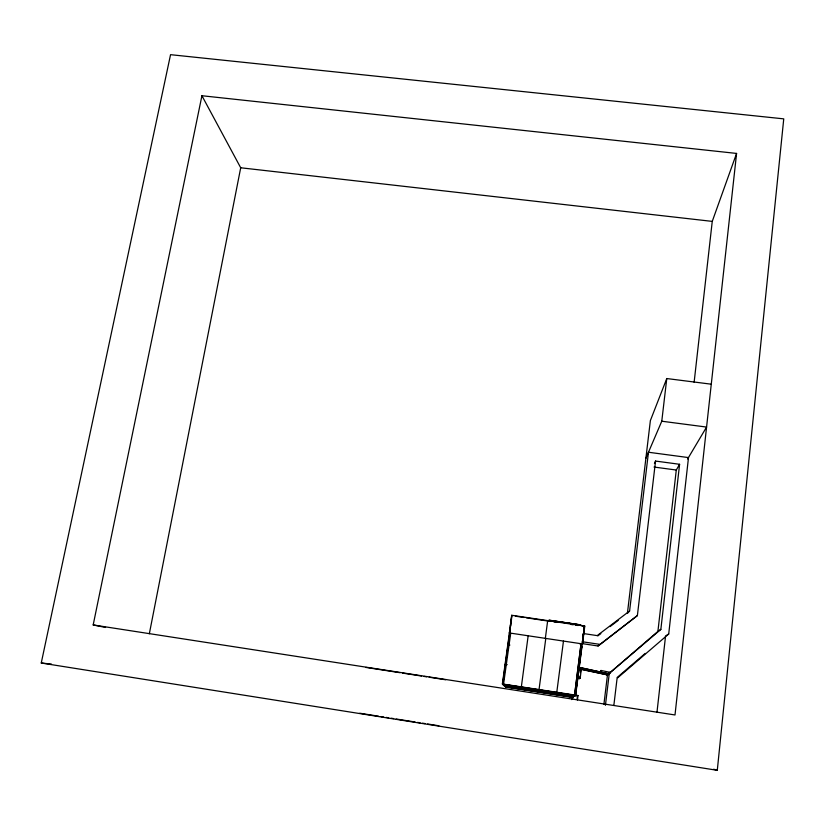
<?xml version="1.0" encoding="UTF-8"?>
<svg xmlns="http://www.w3.org/2000/svg" width="825" height="825" viewBox="0 0 825 825"><rect width="100%" height="100%" fill="white"/><g stroke="black" fill="none" stroke-linecap="round" stroke-linejoin="round"><path stroke-width="1.24" d="M609.892 672.344L609.675 673.633L609.902 672.313L601.023 670.457L600.806 671.746L601.033 670.467M717.286 770.323L783.75 118.862L170.548 54.677L41.25 663.011L717.286 770.323L713.666 769.22M736.581 153.429L675.005 714.966L93.184 624.948L201.919 95.731L736.581 153.429L712.253 221.389L694.134 382.243M579.996 668.91L607.468 674.891L660.856 629.382L679.594 464.289L655.545 461.062L654.442 463.392M656.958 712.429L665.589 635.797M613.852 705.385L617.09 678.336L668.714 634.002L688.493 457.586L648.471 452.244L629.599 610.995L627.392 613.429L650.378 420.564L666.775 378.541L711.274 384.192M608.448 674.056L657.907 631.403L676.283 470.033L679.594 464.289M582.398 643.644L598.053 645.996L637.385 615.574L655.545 461.062M645.893 458.257L661.774 421.214L666.775 378.541M603.921 704.21L607.478 674.891L579.975 669.158M605.426 705.303L609.221 673.922L579.82 667.528L609.221 673.922M577.995 625.102L578.108 624.546M571.643 699.59L572.055 696.321M572.076 699.404L572.354 697.197M572.519 699.208L572.942 695.867M511.799 615.656L502.373 683.977L505.612 687.019L571.931 697.28L575.334 695.609L575.871 691.34M576.262 688.287L576.716 684.616M577.026 682.172L577.387 679.295M577.851 675.634L578.253 672.416M578.717 668.776L579.078 665.909M579.532 662.269L579.934 659.062M580.398 655.432L580.759 652.575M581.151 649.399L581.79 646.48L580.46 657.009M582.821 636.137L583.131 633.724M508.252 685.441L502.848 684.42L575.334 695.619L579.294 666.291M579.542 664.331L580.161 659.412M582.089 644.129L582.553 640.427M582.821 638.251L583.419 633.548L597.187 635.611L629.599 610.995M583.615 631.94L584.234 627.103M584.42 627.691L575.623 695.475M579.872 643.84L582.533 643.933L584.77 626.123L511.706 615.275L509.365 633.26M577.098 699.053L577.51 695.753L502.611 684.203L509.479 634.404M579.686 678.47L579.975 676.129M580.418 672.612L580.707 670.271M577.459 699.982L578.026 695.516L502.373 683.977M579.16 678.903L580.212 678.026L581.254 669.735L579.109 666.878L578.593 667.446M547.635 620.988L545.346 638.354M563.465 641.077L556.772 692.381M545.789 638.426L539.034 689.638M528.165 635.776L521.338 686.905M509.809 631.991L510.304 628.372M510.603 626.257L511.108 622.545M511.448 620.07L511.706 615.275M503.281 681.244L503.683 678.356M504.075 675.489L504.518 672.303M504.848 669.869L505.354 666.239M505.746 663.382L506.179 660.206M506.581 657.35L507.014 654.184M507.344 651.771L507.839 648.161M508.179 645.748L508.674 642.159M509.066 639.262L509.499 636.168M509.994 632.579L510.324 630.176M149.335 633.765L240.704 167.774L201.919 95.731M608.438 672.757C611.139 671.364 607.778 674.757 609.128 672.839M583.543 628.33L583.883 627.722M584.77 626.123L582.027 626.092M687.617 458.978L706.571 427.072L661.774 421.214M583.007 636.776L583.347 636.219M598.053 645.996L637.385 615.574M580.181 670.808L581.254 669.735M617.09 677.542L645.212 653.4M597.785 635.931L600.847 633.6M610.036 626.618L618.203 620.41M657.907 631.403L660.856 629.382M666.621 635.281L668.714 634.002M568.085 695.96L568.642 695.64M569.817 694.939L575.334 695.609M607.427 675.128L609.17 674.159M577.015 695.98L578.026 695.516M607.035 674.788L606.189 674.417M41.25 663.011L51.439 664.084M240.704 167.774L712.253 221.389M654.029 467.043L676.283 470.033M552.936 620.967L578.036 624.69M515.398 616.192L524.153 617.492M526.206 617.801L550.275 621.38M554.008 621.926L556.555 622.308M570.57 624.391L573.117 624.773M575.664 625.144L578.212 625.525M582.295 641.747L599.569 644.325M509.272 632.94L582.533 643.933M509.891 645.078L507.787 644.758L507.983 645.253M507.2 664.63L505.302 664.672M577.758 677.655L580.212 678.026M503.075 684.637L575.056 695.753M503.302 684.853L574.778 695.887M503.528 685.059L574.499 696.022M503.745 685.266L574.231 696.156M504.178 685.668L573.695 696.413M504.384 685.874L573.437 696.537M504.498 685.977L573.303 696.609M504.704 686.173L573.045 696.733M504.91 686.359L572.798 696.857M505.117 686.555L572.55 696.97M505.312 686.74L572.303 697.094M365.815 667.415L400.022 672.705M402.559 673.107L421.565 676.046M424.102 676.438L426.628 676.83M429.165 677.222L445.634 679.769M359.772 713.223L378.603 716.213M381.109 716.605L383.625 717.007M386.131 717.399L388.647 717.802M391.153 718.204L393.669 718.596M396.175 718.998L415.016 721.988M417.522 722.391L420.038 722.783M422.544 723.185L425.061 723.577M427.567 723.979L438.869 725.773M93.184 624.948L105.559 627.464M503.57 684.059L510.685 633.456M509.922 631.218L510.097 631.806M510.469 625.329L510.644 625.958M580.769 624.907L549.079 620.204L580.769 624.907M581.017 644.016L574.571 695.124L581.017 644.016M608.561 673.778L606.88 674.829L609.015 673.509L606.839 674.757L608.561 673.778"/></g></svg>
